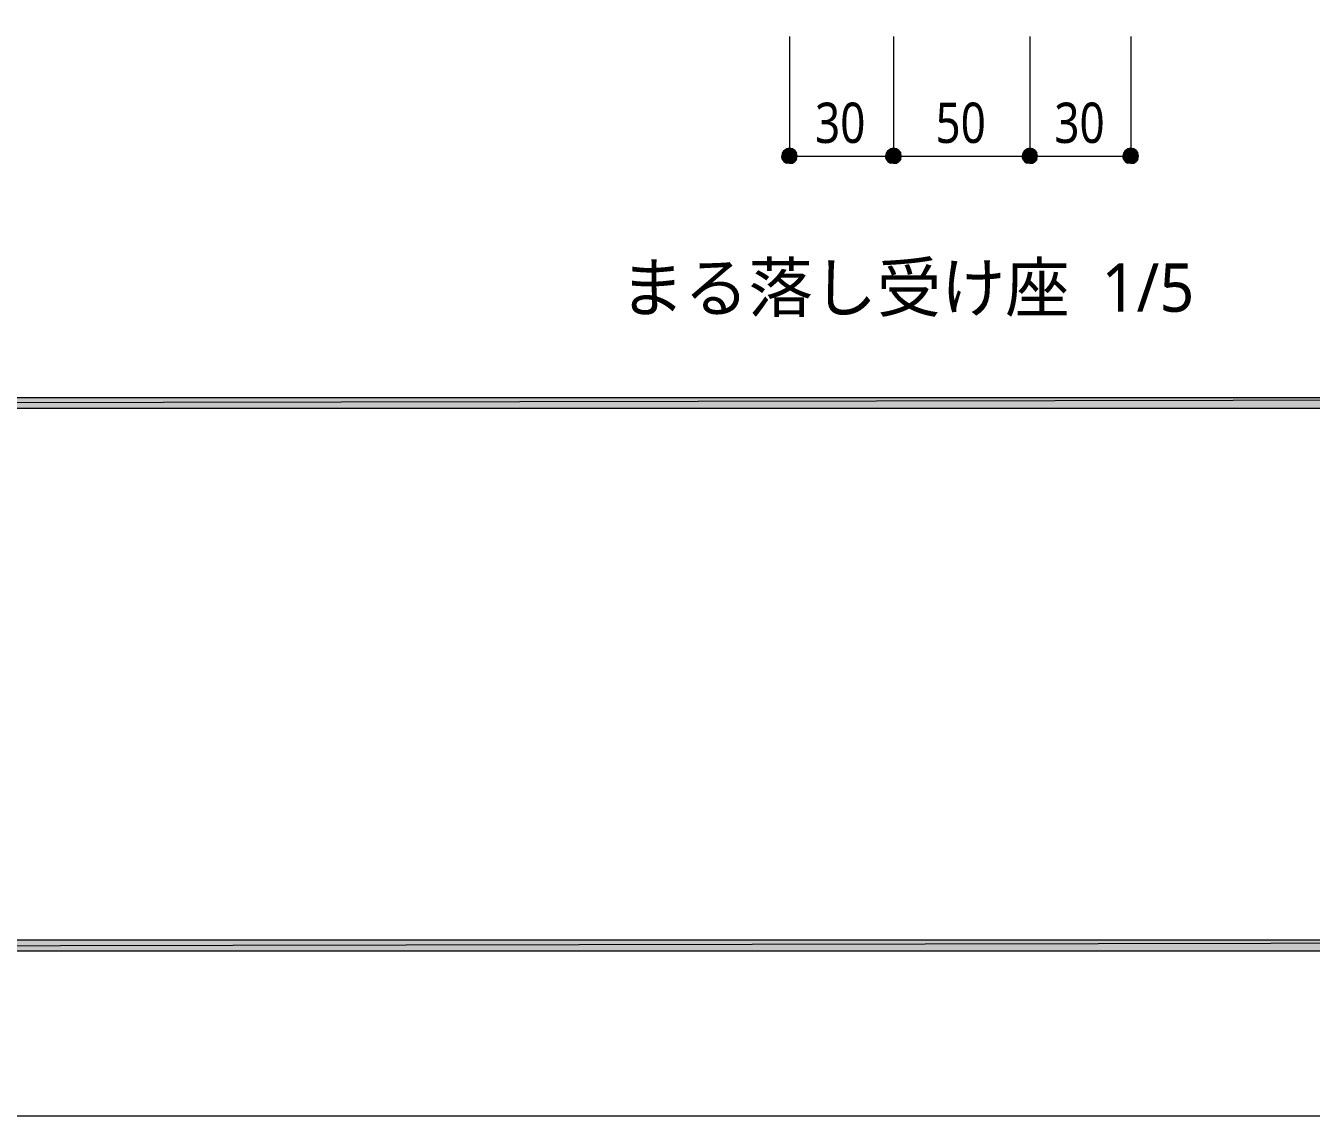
# Model space of a CAD drawing. Header units: millimetres. Extents: x 0 to 420, y 0 to 297.
# Drawn here: x 213.2 to 296.1, y 0 to 70.3 of the extents above; entities that cross this region are included whole.
import ezdxf
from ezdxf.enums import TextEntityAlignment as Align

# ---------------------------------------------------------------- set-up
doc = ezdxf.new("R2010")
doc.units = ezdxf.units.MM
doc.styles.add('kst32b', font='NotoSansJP-Variable.ttf')

msp = doc.modelspace()

# ---------------------------------------------------------------- hatches: boundary and pattern name
h = msp.add_hatch(color=7)
h.paths.add_polyline_path([(262.424, 62.399), (262.234, 62.357), (262.424, 61.891), (262.424, 62.399)])
h.paths.add_polyline_path([(262.234, 62.357), (262.424, 61.891), (262.064, 62.251), (262.234, 62.357)])
h.paths.add_polyline_path([(262.424, 61.891), (262.064, 62.251), (261.959, 62.082), (262.424, 61.891)])
for points in [[(262.615, 62.357), (262.424, 62.399), (262.424, 61.891), (262.615, 62.357)], [(269.325, 62.357), (269.134, 62.399), (269.134, 61.891), (269.325, 62.357)], [(278.109, 62.357), (277.918, 62.399), (277.918, 61.891), (278.109, 62.357)], [(284.628, 62.357), (284.438, 62.399), (284.438, 61.891), (284.628, 62.357)]]:
    msp.add_hatch(color=7).paths.add_polyline_path(points)
h = msp.add_hatch(color=7)
h.paths.add_polyline_path([(262.932, 61.891), (262.89, 62.082), (262.424, 61.891), (262.932, 61.891)])
h.paths.add_polyline_path([(262.89, 62.082), (262.424, 61.891), (262.784, 62.251), (262.89, 62.082)])
h.paths.add_polyline_path([(262.424, 61.891), (262.784, 62.251), (262.615, 62.357), (262.424, 61.891)])
h = msp.add_hatch(color=7)
h.paths.add_polyline_path([(269.134, 62.399), (268.944, 62.357), (269.134, 61.891), (269.134, 62.399)])
h.paths.add_polyline_path([(268.944, 62.357), (269.134, 61.891), (268.774, 62.251), (268.944, 62.357)])
h.paths.add_polyline_path([(269.134, 61.891), (268.774, 62.251), (268.669, 62.082), (269.134, 61.891)])
h = msp.add_hatch(color=7)
h.paths.add_polyline_path([(269.621, 61.891), (269.6, 62.082), (269.134, 61.891), (269.621, 61.891)])
h.paths.add_polyline_path([(269.6, 62.082), (269.134, 61.891), (269.473, 62.251), (269.6, 62.082)])
h.paths.add_polyline_path([(269.134, 61.891), (269.473, 62.251), (269.325, 62.357), (269.134, 61.891)])
h = msp.add_hatch(color=7)
h.paths.add_polyline_path([(277.918, 62.399), (277.728, 62.357), (277.918, 61.891), (277.918, 62.399)])
h.paths.add_polyline_path([(277.728, 62.357), (277.918, 61.891), (277.58, 62.251), (277.728, 62.357)])
h.paths.add_polyline_path([(277.918, 61.891), (277.58, 62.251), (277.474, 62.082), (277.918, 61.891)])
h = msp.add_hatch(color=7)
h.paths.add_polyline_path([(278.426, 61.891), (278.384, 62.082), (277.918, 61.891), (278.426, 61.891)])
h.paths.add_polyline_path([(278.384, 62.082), (277.918, 61.891), (278.278, 62.251), (278.384, 62.082)])
h.paths.add_polyline_path([(277.918, 61.891), (278.278, 62.251), (278.109, 62.357), (277.918, 61.891)])
h = msp.add_hatch(color=7)
h.paths.add_polyline_path([(284.438, 62.399), (284.226, 62.357), (284.438, 61.891), (284.438, 62.399)])
h.paths.add_polyline_path([(284.226, 62.357), (284.438, 61.891), (284.078, 62.251), (284.226, 62.357)])
h.paths.add_polyline_path([(284.438, 61.891), (284.078, 62.251), (283.972, 62.082), (284.438, 61.891)])
h = msp.add_hatch(color=7)
h.paths.add_polyline_path([(284.925, 61.891), (284.882, 62.082), (284.438, 61.891), (284.925, 61.891)])
h.paths.add_polyline_path([(284.882, 62.082), (284.438, 61.891), (284.776, 62.251), (284.882, 62.082)])
h.paths.add_polyline_path([(284.438, 61.891), (284.776, 62.251), (284.628, 62.357), (284.438, 61.891)])
h = msp.add_hatch(color=7)
h.paths.add_polyline_path([(261.959, 62.082), (261.938, 61.891), (262.424, 61.891), (261.959, 62.082)])
h.paths.add_polyline_path([(261.938, 61.891), (262.424, 61.891), (261.959, 61.701), (261.938, 61.891)])
h.paths.add_polyline_path([(262.424, 61.891), (261.959, 61.701), (262.064, 61.553), (262.424, 61.891)])
h = msp.add_hatch(color=7)
h.paths.add_polyline_path([(262.064, 61.553), (262.234, 61.426), (262.424, 61.891), (262.064, 61.553)])
h.paths.add_polyline_path([(262.234, 61.426), (262.424, 61.891), (262.424, 61.404), (262.234, 61.426)])
h.paths.add_polyline_path([(262.424, 61.891), (262.424, 61.404), (262.615, 61.426), (262.424, 61.891)])
h = msp.add_hatch(color=7)
h.paths.add_polyline_path([(262.615, 61.426), (262.784, 61.553), (262.424, 61.891), (262.615, 61.426)])
h.paths.add_polyline_path([(262.784, 61.553), (262.424, 61.891), (262.89, 61.701), (262.784, 61.553)])
h.paths.add_polyline_path([(262.424, 61.891), (262.89, 61.701), (262.932, 61.891), (262.424, 61.891)])
h = msp.add_hatch(color=7)
h.paths.add_polyline_path([(268.669, 62.082), (268.626, 61.891), (269.134, 61.891), (268.669, 62.082)])
h.paths.add_polyline_path([(268.626, 61.891), (269.134, 61.891), (268.669, 61.701), (268.626, 61.891)])
h.paths.add_polyline_path([(269.134, 61.891), (268.669, 61.701), (268.774, 61.553), (269.134, 61.891)])
h = msp.add_hatch(color=7)
h.paths.add_polyline_path([(268.774, 61.553), (268.944, 61.426), (269.134, 61.891), (268.774, 61.553)])
h.paths.add_polyline_path([(268.944, 61.426), (269.134, 61.891), (269.134, 61.404), (268.944, 61.426)])
h.paths.add_polyline_path([(269.134, 61.891), (269.134, 61.404), (269.325, 61.426), (269.134, 61.891)])
h = msp.add_hatch(color=7)
h.paths.add_polyline_path([(269.325, 61.426), (269.473, 61.553), (269.134, 61.891), (269.325, 61.426)])
h.paths.add_polyline_path([(269.473, 61.553), (269.134, 61.891), (269.6, 61.701), (269.473, 61.553)])
h.paths.add_polyline_path([(269.134, 61.891), (269.6, 61.701), (269.621, 61.891), (269.134, 61.891)])
h = msp.add_hatch(color=7)
h.paths.add_polyline_path([(277.474, 62.082), (277.432, 61.891), (277.918, 61.891), (277.474, 62.082)])
h.paths.add_polyline_path([(277.432, 61.891), (277.918, 61.891), (277.474, 61.701), (277.432, 61.891)])
h.paths.add_polyline_path([(277.918, 61.891), (277.474, 61.701), (277.58, 61.553), (277.918, 61.891)])
h = msp.add_hatch(color=7)
h.paths.add_polyline_path([(277.58, 61.553), (277.728, 61.426), (277.918, 61.891), (277.58, 61.553)])
h.paths.add_polyline_path([(277.728, 61.426), (277.918, 61.891), (277.918, 61.404), (277.728, 61.426)])
h.paths.add_polyline_path([(277.918, 61.891), (277.918, 61.404), (278.109, 61.426), (277.918, 61.891)])
h = msp.add_hatch(color=7)
h.paths.add_polyline_path([(278.109, 61.426), (278.278, 61.553), (277.918, 61.891), (278.109, 61.426)])
h.paths.add_polyline_path([(278.278, 61.553), (277.918, 61.891), (278.384, 61.701), (278.278, 61.553)])
h.paths.add_polyline_path([(277.918, 61.891), (278.384, 61.701), (278.426, 61.891), (277.918, 61.891)])
h = msp.add_hatch(color=7)
h.paths.add_polyline_path([(283.972, 62.082), (283.93, 61.891), (284.438, 61.891), (283.972, 62.082)])
h.paths.add_polyline_path([(283.93, 61.891), (284.438, 61.891), (283.972, 61.701), (283.93, 61.891)])
h.paths.add_polyline_path([(284.438, 61.891), (283.972, 61.701), (284.078, 61.553), (284.438, 61.891)])
h = msp.add_hatch(color=7)
h.paths.add_polyline_path([(284.078, 61.553), (284.226, 61.426), (284.438, 61.891), (284.078, 61.553)])
h.paths.add_polyline_path([(284.226, 61.426), (284.438, 61.891), (284.438, 61.404), (284.226, 61.426)])
h.paths.add_polyline_path([(284.438, 61.891), (284.438, 61.404), (284.628, 61.426), (284.438, 61.891)])
h = msp.add_hatch(color=7)
h.paths.add_polyline_path([(284.628, 61.426), (284.776, 61.553), (284.438, 61.891), (284.628, 61.426)])
h.paths.add_polyline_path([(284.776, 61.553), (284.438, 61.891), (284.882, 61.701), (284.776, 61.553)])
h.paths.add_polyline_path([(284.438, 61.891), (284.882, 61.701), (284.925, 61.891), (284.438, 61.891)])
h = msp.add_hatch(color=7)
h.paths.add_polyline_path([(393.827, 11.345), (394.525, 10.647), (393.827, 45.635), (393.827, 11.345)])
h.paths.add_polyline_path([(394.525, 10.647), (393.827, 45.635), (394.525, 46.334), (394.525, 10.647)])
h.paths.add_polyline_path([(393.827, 45.635), (394.525, 46.334), (26.522, 45.635), (393.827, 45.635)])
h.paths.add_polyline_path([(394.525, 46.334), (26.522, 45.635), (25.823, 46.334), (394.525, 46.334)])
h.paths.add_polyline_path([(26.522, 45.635), (25.823, 46.334), (26.522, 11.345), (26.522, 45.635)])
h.paths.add_polyline_path([(25.823, 46.334), (26.522, 11.345), (25.823, 10.647), (25.823, 46.334)])
h.paths.add_polyline_path([(26.522, 11.345), (25.823, 10.647), (393.827, 11.345), (26.522, 11.345)])
h.paths.add_polyline_path([(25.823, 10.647), (393.827, 11.345), (394.525, 10.647), (25.823, 10.647)])

# ---------------------------------------------------------------- linework, layer by layer
at = {"lineweight": 13}
msp.add_lwpolyline([(0.191, 0), (0.191, 296.968), (420.158, 296.968), (420.158, 0)], close=True, dxfattribs=at)
for points in [[(262.424, 69.596), (262.424, 61.891)], [(269.134, 69.596), (269.134, 61.891)], [(277.918, 69.596), (277.918, 61.891)], [(284.438, 69.596), (284.438, 61.891)], [(262.424, 61.891), (269.134, 61.891), (277.918, 61.891), (284.438, 61.891)]]:
    msp.add_lwpolyline(points, dxfattribs=at)
at = {"lineweight": 0}
for points in [[(262.424, 61.891), (262.064, 62.251), (261.959, 62.082)], [(262.234, 62.357), (262.424, 61.891), (262.064, 62.251)], [(262.424, 62.399), (262.234, 62.357), (262.424, 61.891)], [(262.615, 62.357), (262.424, 62.399), (262.424, 61.891)], [(262.424, 61.891), (262.784, 62.251), (262.615, 62.357)], [(262.89, 62.082), (262.424, 61.891), (262.784, 62.251)], [(269.134, 61.891), (268.774, 62.251), (268.669, 62.082)], [(268.944, 62.357), (269.134, 61.891), (268.774, 62.251)], [(269.134, 62.399), (268.944, 62.357), (269.134, 61.891)], [(269.325, 62.357), (269.134, 62.399), (269.134, 61.891)], [(269.134, 61.891), (269.473, 62.251), (269.325, 62.357)], [(269.6, 62.082), (269.134, 61.891), (269.473, 62.251)], [(277.918, 61.891), (277.58, 62.251), (277.474, 62.082)], [(277.728, 62.357), (277.918, 61.891), (277.58, 62.251)], [(277.918, 62.399), (277.728, 62.357), (277.918, 61.891)], [(278.109, 62.357), (277.918, 62.399), (277.918, 61.891)], [(277.918, 61.891), (278.278, 62.251), (278.109, 62.357)], [(278.384, 62.082), (277.918, 61.891), (278.278, 62.251)], [(284.438, 61.891), (284.078, 62.251), (283.972, 62.082)], [(284.226, 62.357), (284.438, 61.891), (284.078, 62.251)], [(284.438, 62.399), (284.226, 62.357), (284.438, 61.891)], [(284.628, 62.357), (284.438, 62.399), (284.438, 61.891)], [(284.438, 61.891), (284.776, 62.251), (284.628, 62.357)], [(284.882, 62.082), (284.438, 61.891), (284.776, 62.251)], [(261.959, 62.082), (261.938, 61.891), (262.424, 61.891)], [(261.938, 61.891), (262.424, 61.891), (261.959, 61.701)], [(262.424, 61.891), (261.959, 61.701), (262.064, 61.553)], [(262.064, 61.553), (262.234, 61.426), (262.424, 61.891)], [(262.234, 61.426), (262.424, 61.891), (262.424, 61.404)], [(262.932, 61.891), (262.89, 62.082), (262.424, 61.891)], [(262.424, 61.891), (262.424, 61.404), (262.615, 61.426)], [(262.615, 61.426), (262.784, 61.553), (262.424, 61.891)], [(262.784, 61.553), (262.424, 61.891), (262.89, 61.701)], [(262.424, 61.891), (262.89, 61.701), (262.932, 61.891)], [(268.669, 62.082), (268.626, 61.891), (269.134, 61.891)], [(268.626, 61.891), (269.134, 61.891), (268.669, 61.701)], [(269.134, 61.891), (268.669, 61.701), (268.774, 61.553)], [(268.774, 61.553), (268.944, 61.426), (269.134, 61.891)], [(268.944, 61.426), (269.134, 61.891), (269.134, 61.404)], [(269.621, 61.891), (269.6, 62.082), (269.134, 61.891)], [(269.134, 61.891), (269.134, 61.404), (269.325, 61.426)], [(269.325, 61.426), (269.473, 61.553), (269.134, 61.891)], [(269.473, 61.553), (269.134, 61.891), (269.6, 61.701)], [(269.134, 61.891), (269.6, 61.701), (269.621, 61.891)], [(277.474, 62.082), (277.432, 61.891), (277.918, 61.891)], [(277.432, 61.891), (277.918, 61.891), (277.474, 61.701)], [(277.918, 61.891), (277.474, 61.701), (277.58, 61.553)], [(277.58, 61.553), (277.728, 61.426), (277.918, 61.891)], [(277.728, 61.426), (277.918, 61.891), (277.918, 61.404)], [(278.426, 61.891), (278.384, 62.082), (277.918, 61.891)], [(277.918, 61.891), (277.918, 61.404), (278.109, 61.426)], [(278.109, 61.426), (278.278, 61.553), (277.918, 61.891)], [(278.278, 61.553), (277.918, 61.891), (278.384, 61.701)], [(277.918, 61.891), (278.384, 61.701), (278.426, 61.891)], [(283.972, 62.082), (283.93, 61.891), (284.438, 61.891)], [(283.93, 61.891), (284.438, 61.891), (283.972, 61.701)], [(284.438, 61.891), (283.972, 61.701), (284.078, 61.553)], [(284.078, 61.553), (284.226, 61.426), (284.438, 61.891)], [(284.226, 61.426), (284.438, 61.891), (284.438, 61.404)], [(284.925, 61.891), (284.882, 62.082), (284.438, 61.891)], [(284.438, 61.891), (284.438, 61.404), (284.628, 61.426)], [(284.628, 61.426), (284.776, 61.553), (284.438, 61.891)], [(284.776, 61.553), (284.438, 61.891), (284.882, 61.701)], [(284.438, 61.891), (284.882, 61.701), (284.925, 61.891)], [(394.525, 46.334), (26.522, 45.635), (25.823, 46.334)], [(393.827, 45.635), (394.525, 46.334), (26.522, 45.635)], [(26.522, 11.345), (25.823, 10.647), (393.827, 11.345)], [(25.823, 10.647), (393.827, 11.345), (394.525, 10.647)]]:
    msp.add_lwpolyline(points, close=True, dxfattribs=at)

# ---------------------------------------------------------------- texts
at = {"style": 'kst32b'}
for s, height, p, p2 in [('30', 2.5989, (264.075, 62.738), (267.324, 62.738)), ('50', 2.5989, (271.844, 62.738), (275.092, 62.738)), ('30', 2.5989, (279.506, 62.738), (282.754, 62.738)), ('まる落し受け座  1/5', 3.1187, (251.502, 51.858), (288.537, 51.858))]:
    msp.add_text(s, height=height, dxfattribs=at).set_placement(p, p2, align=Align.FIT)

doc.saveas('drawing.dxf')
